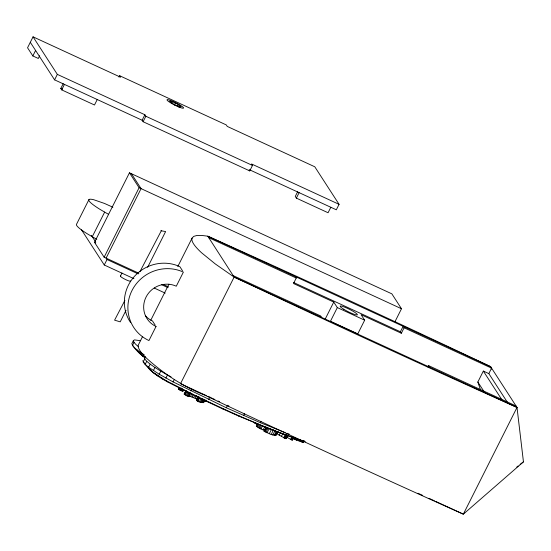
<?xml version="1.0" encoding="UTF-8"?>
<svg xmlns="http://www.w3.org/2000/svg" width="551" height="551" viewBox="0 0 551 551"><rect width="100%" height="100%" fill="white"/><g stroke="black" fill="none" stroke-linecap="round" stroke-linejoin="round"><path stroke-width="0.83" d="M303.36 441.971L302.651 442.267L293.222 438.851L293.903 437.48M118.954 77.099L119.643 75.728L120.6 77.216L33.053 36.834L27.55 47.779L32.84 55.94L38.308 58.461L39.686 55.727M32.84 55.94L35.595 50.472L30.305 42.303M249.548 169.784L336.317 209.807L339.072 204.338L251.525 163.957L252.482 165.438L249.734 170.906L143.088 121.716L142.13 120.235L54.583 79.854L57.338 74.378L33.053 36.834M97.245 99.524L94.49 105L61.691 89.868L60.789 88.47L63.2 83.683M61.691 89.868L64.446 84.399M88.911 199.641L76.527 224.264A30.009 4.229 26.7 0 0 87.65 234.023L93.842 237.639A30.009 4.229 26.7 0 0 96.824 239.265M142.13 120.235L144.885 114.76L57.338 74.378M143.088 121.716L145.843 116.247L144.885 114.76M92.265 236.716L104.656 212.094M138.859 273.227L104.139 257.214L94.503 242.309L129.457 172.807L391.851 293.841L401.493 308.746L394.964 321.736M171.816 103.071L172.518 101.659L178.297 104.518L181.065 106.77C176.885 106.295 172.58 103.939 169.515 101.053L172.518 101.659M174.364 105.076L175.432 102.968M177.587 105.93L178.297 104.518M179.068 106.88L179.778 105.475M104.139 257.214L139.1 187.712L129.457 172.807M179.654 107.321L180.363 105.916M133.941 278.689L104.27 265.003L107.018 259.528L106.109 258.123L141.07 188.621L131.427 173.717M120.442 276.079L121.978 273.014M126.007 310.33L120.214 321.846L114.587 320.159L124.877 300.474M147.634 267.325L165.624 231.551L161.291 230.807L160.988 230.339M140.395 340.697L134.499 339.891L133.363 340.614L131.806 343.714C134.781 349.534 140.085 354.135 145.402 357.923M133.363 340.614L133.989 342.35L132.433 345.443L134.224 347.454A38.983 5.489 26.7 0 0 144.252 354.81M142.661 336.379L138.418 344.823A146.993 20.711 26.7 0 0 147.875 359.452C164.625 374.287 183.483 386.685 204.325 394.984A2134.753 300.791 26.7 0 0 463.343 514.166L523.45 461.841L517.01 407.451L490.631 366.656A2134.822 300.798 26.7 0 0 207.803 236.193L201.604 235.415L196.879 235.477L193.69 236.386L192.079 238.122L177.794 266.526M150.774 320.262L168.916 284.178M145.464 356.841A38.983 5.489 26.7 0 0 144.328 357.571L144.72 358.935L143.157 362.028L145.189 364.404L148.632 367.248L159.218 374.239L173.09 381.912L226.303 407.761L260.396 422.713L285.253 432.611M145.189 364.404L146.745 361.304L144.72 358.935M148.632 367.248L150.189 364.149L146.745 361.304M153.378 370.575L154.934 367.476L150.189 364.149M159.218 374.239L160.782 371.14L154.934 367.476M165.892 378.076L167.449 374.976L160.782 371.14M173.09 381.912L174.336 379.432M491.471 369.094L490.631 366.656L207.803 236.193L234.134 277.091L180.521 383.689L206.308 395.584M183.738 389.674C183.483 392.739 176.823 389.557 179.041 387.518M178.462 389.006L179.151 387.642M178.724 389.199L179.412 387.835M179.116 389.461L179.805 388.09M179.419 389.722L180.101 388.352M180.122 390.101L181.155 388.049M180.68 390.37L181.362 388.999M181.079 390.549L182.112 388.496M181.837 390.852L182.519 389.488M182.45 391.031L183.139 389.66M183.056 391.045L183.635 389.502M182.87 391.093L183.559 389.722M190.625 393.104L188.903 396.52L186.197 395.542L184.192 394.013L185.914 390.597M184.234 394.24L185.956 390.817M184.551 394.564L186.272 391.141M185.191 394.991L186.913 391.575M186.197 395.542L187.919 392.119M187.126 395.976L188.841 392.56M187.981 396.341L189.702 392.918M190.846 390.866L191.776 389.006M188.614 396.541L190.522 392.911M189.172 396.031L190.488 396.472L191.865 393.738M190.488 396.472L192.01 397.051L193.043 394.998M192.01 397.051L193.615 397.698L194.648 395.646M297.685 191.645L295.274 196.431L296.369 198.126L328.072 212.748L330.827 207.272M193.615 397.698L195.178 398.366L196.555 395.632M296.369 198.126L299.117 192.65M195.178 398.366L196.576 398.993L197.954 396.252M204.614 400.57L203.581 402.623C200.647 402.45 193.553 401.7 198.525 397.195M196.914 400.763L198.98 396.658M197.382 401.038L199.104 397.622M197.94 401.3L199.655 397.877M199.304 401.858L201.025 398.442M200.419 402.237L202.134 398.821M201.315 402.478L203.037 399.062M202.052 402.629L203.429 399.895M203.14 402.753L204.517 400.019M203.429 402.326L204.462 400.274M204.593 400.453L203.581 402.623M204.221 400.99L205.172 401.348L205.86 399.985M208.643 399.516L209.89 397.037M226.303 407.761L227.542 405.288M295.295 276.554L296.252 278.035L293.504 283.51L333.754 302.079L337.322 307.589L364.659 320.2L357.778 333.878L330.442 321.274L337.322 307.589M243.611 415.523L244.548 413.663M264.452 430.469L259.927 428.485L256.339 426.171L257.716 423.43M256.794 426.619L258.171 423.884M257.792 427.294L259.17 424.552M260.396 422.713L261.022 421.474M258.894 427.934L260.272 425.2M259.927 428.485L261.298 425.751M260.974 429.002L262.696 425.579M263.089 429.938L264.811 426.515M277.807 431.481L275.741 435.586L271.168 434.505L264.101 431.247L266.167 427.142M264.101 431.247L265.981 427.79M264.432 431.481L266.498 427.376M264.68 431.626L266.739 427.521M264.886 431.75L266.953 427.645M265.913 432.294L267.972 428.196M267.021 432.824L269.088 428.719M325.014 319.463L333.754 302.079M269.26 433.775L271.326 429.67M271.168 434.505L273.571 429.718M272.807 435.056L275.218 430.269M274.26 435.462L276.326 431.357M274.839 435.579L276.898 431.474M275.39 435.648L277.456 431.543M275.741 435.586L277.435 431.894M277.973 431.764L276.946 433.816L285.315 438.52L286.065 438.686L287.787 435.269M279.171 435.118L280.204 433.065M281.382 436.42L282.759 433.678M283.71 437.749L285.432 434.326M284.226 438.024L285.604 435.29M284.791 438.293L286.506 434.877M285.315 438.52L287.037 435.097M285.728 438.658L287.45 435.235M286.368 437.845L287.402 435.793M293.483 437.845L292.147 440.035L290.673 439.367L291.706 437.315M290.976 439.526L292.002 437.473M291.369 439.726L292.746 436.991M291.789 439.912L293.166 437.177M292.485 440.056L292.14 439.622L293.173 437.57M292.147 440.035L293.525 437.301M294.296 439.25L294.985 437.88M295.343 439.636L296.025 438.272M296.204 439.96L296.893 438.596M296.727 440.153L297.416 438.789M298.332 440.752L299.014 439.381M300.061 441.392L300.75 440.022M301.611 441.943L302.299 440.573M302.651 442.267L303.339 440.896M303.208 442.37L304.049 440.793M303.381 442.315L304.069 440.945M404.097 327.783L401.348 333.252L400.384 331.771L403.139 326.295L404.097 327.783L491.588 368.137L488.833 373.612L507.299 402.161M427.872 366.98L428.561 365.609L516.053 405.97M480.575 390.025L477.841 382.022L483.344 371.078L488.833 373.612M192.085 238.122A146.993 20.711 26.7 0 0 201.542 252.751L215.296 263.95L234.134 277.091L517.01 407.451L463.343 514.166L435.993 501.555M139.92 271.698L161.291 230.807M142.771 360.664C152.772 377.366 173 383.964 189.207 392.946L189.551 392.663C226.929 410.943 264.935 428.23 304.448 441.385M516.783 467.028L518.119 465.994M520.116 464.438L523.45 461.841M184.192 394.013L184.867 393.951M189.207 392.946L205.909 401.059L206.625 400.963M178.352 388.882L178.896 388.916M205.172 401.348L204.71 400.77M196.81 400.618L197.313 400.68M205.909 401.059L222.473 408.801L223.561 408.876M222.473 408.801L238.721 416.088L240.174 416.322M238.721 416.088L256.277 423.223M254.466 422.831L271.691 429.491M197.788 400.797L198.305 400.935M269.549 428.96L286.258 435.063M283.786 434.408L299.806 439.884M303.098 441.082L304.545 441.482M297.037 439.126L305.371 441.819M264.26 431.213L265.141 431.523M286.851 433.224L289.247 434.14M257.351 424.628L253.763 422.438M119.643 75.728L226.282 124.919L227.239 126.406L314.786 166.788L339.072 204.338M145.843 116.247L252.482 165.438M60.789 88.47L62.353 89.193M139.1 187.712L401.493 308.746M208.76 237.681L296.252 278.035M293.325 282.387L400.384 331.771M401.348 333.252L361.091 314.683L364.659 320.2M112.879 207.224L104.538 203.464L93.794 199.744A30.009 4.229 26.7 0 0 100.034 209.394L106.226 213.01A30.009 4.229 26.7 0 0 108.451 214.229M233.176 275.61L320.668 315.964L321.626 317.452M94.503 242.309L95.812 242.915M163.027 284.378L168.489 286.899M107.018 259.528L138.26 273.937M161.684 284.743L167.931 287.629M154.246 288.056L165.183 293.098M207.865 396.307L214.897 399.551M218.024 400.99L219.587 401.713M227.398 405.316L228.961 406.039M418.03 493.262L422.713 495.425M428.967 498.311L434.436 500.831M196.576 398.993L197.616 399.475M234.134 277.091L257.999 288.263A2134.753 300.791 26.7 0 0 517.01 407.451M152.923 372.324L166.753 381.003L189.551 392.663M167.449 374.976L171.051 376.898M287.023 437.336L290.673 439.367M291.658 439.299L292.14 439.622M182.34 390.459L182.946 390.873M145.133 357.599L141.965 355.374L143.033 356.125M257.248 424.036L257.661 424.339M139.203 353.095L144.045 356.965M150.168 370.052L155.485 374.308M139.424 352.743L137.619 351.318L137.268 350.105M156.732 374.99L158.798 376.629M188.325 395.921L188.903 396.52M161.409 377.924L162.876 379.184M285.68 438.224L286.065 438.686M275.121 434.773L275.714 435.318M166.753 381.003L167.532 381.864M133.989 342.35L135.78 344.354A38.983 5.489 26.7 0 0 138.556 346.689M140.629 353.701L142.075 355.326M483.344 371.078L501.809 399.627M477.841 382.022L483.84 391.3M428.561 365.609L429.518 367.097M249.093 169.922L249.734 170.906M182.491 270.741L179.84 266.643A38.694 37.254 -32.9 0 0 134.065 276.781A38.694 37.254 -32.9 0 0 130.628 322.624M35.595 50.472L54.583 79.854M155.155 325.09L152.51 320.992A22.756 21.902 -32.9 0 1 145.312 315.606M91.418 235.408L95.537 241.772M81.527 229.843L104.27 265.003M151.697 370.768L148.577 368.268L148.233 367.056M172.704 384.171L172.835 384.688M130.325 280.865A5.572 0.785 26.7 0 1 124.919 279.233A5.572 0.785 26.7 0 1 120.731 276.003M156.043 326.461L148.949 340.559A38.694 37.254 -32.9 0 1 131.978 290.563A38.694 37.254 -32.9 0 1 183.38 272.111L176.286 286.21A22.756 21.902 -32.9 0 0 146.063 297.058A22.756 21.902 -32.9 0 0 156.043 326.461M178.724 106.935L176.651 106.026A9.284 1.309 26.7 0 1 167.277 99.6A9.284 1.309 26.7 0 1 180.687 105.461A9.284 1.309 26.7 0 1 178.724 106.935M343.79 309.269A9.594 1.35 26.7 0 0 357.337 314.828A9.594 1.35 26.7 0 0 345.229 307.368A9.594 1.35 26.7 0 0 343.79 309.269"/></g></svg>
